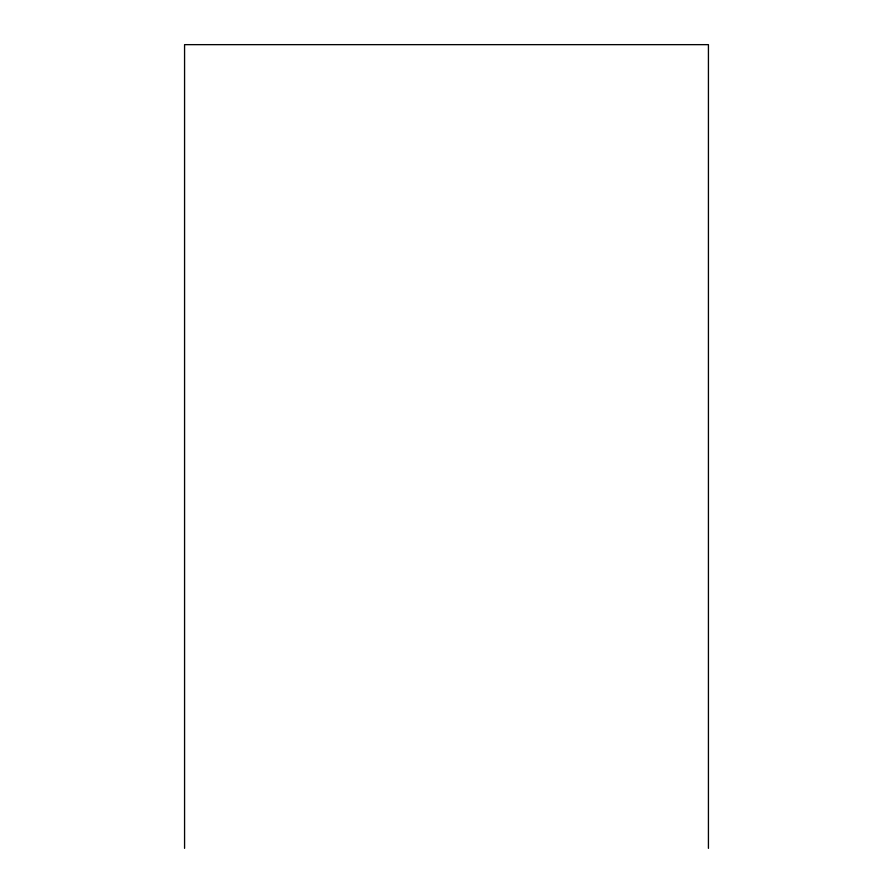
<?xml version="1.0" encoding="UTF-8"?>
<svg xmlns="http://www.w3.org/2000/svg" width="893" height="893" viewBox="0 0 893 893"><rect width="100%" height="100%" fill="white"/><g stroke="black" fill="none" stroke-linecap="round" stroke-linejoin="round"><path stroke-width="1.34" d="M708.428 848.35L708.428 44.65L184.572 44.65L184.572 848.35"/></g></svg>
